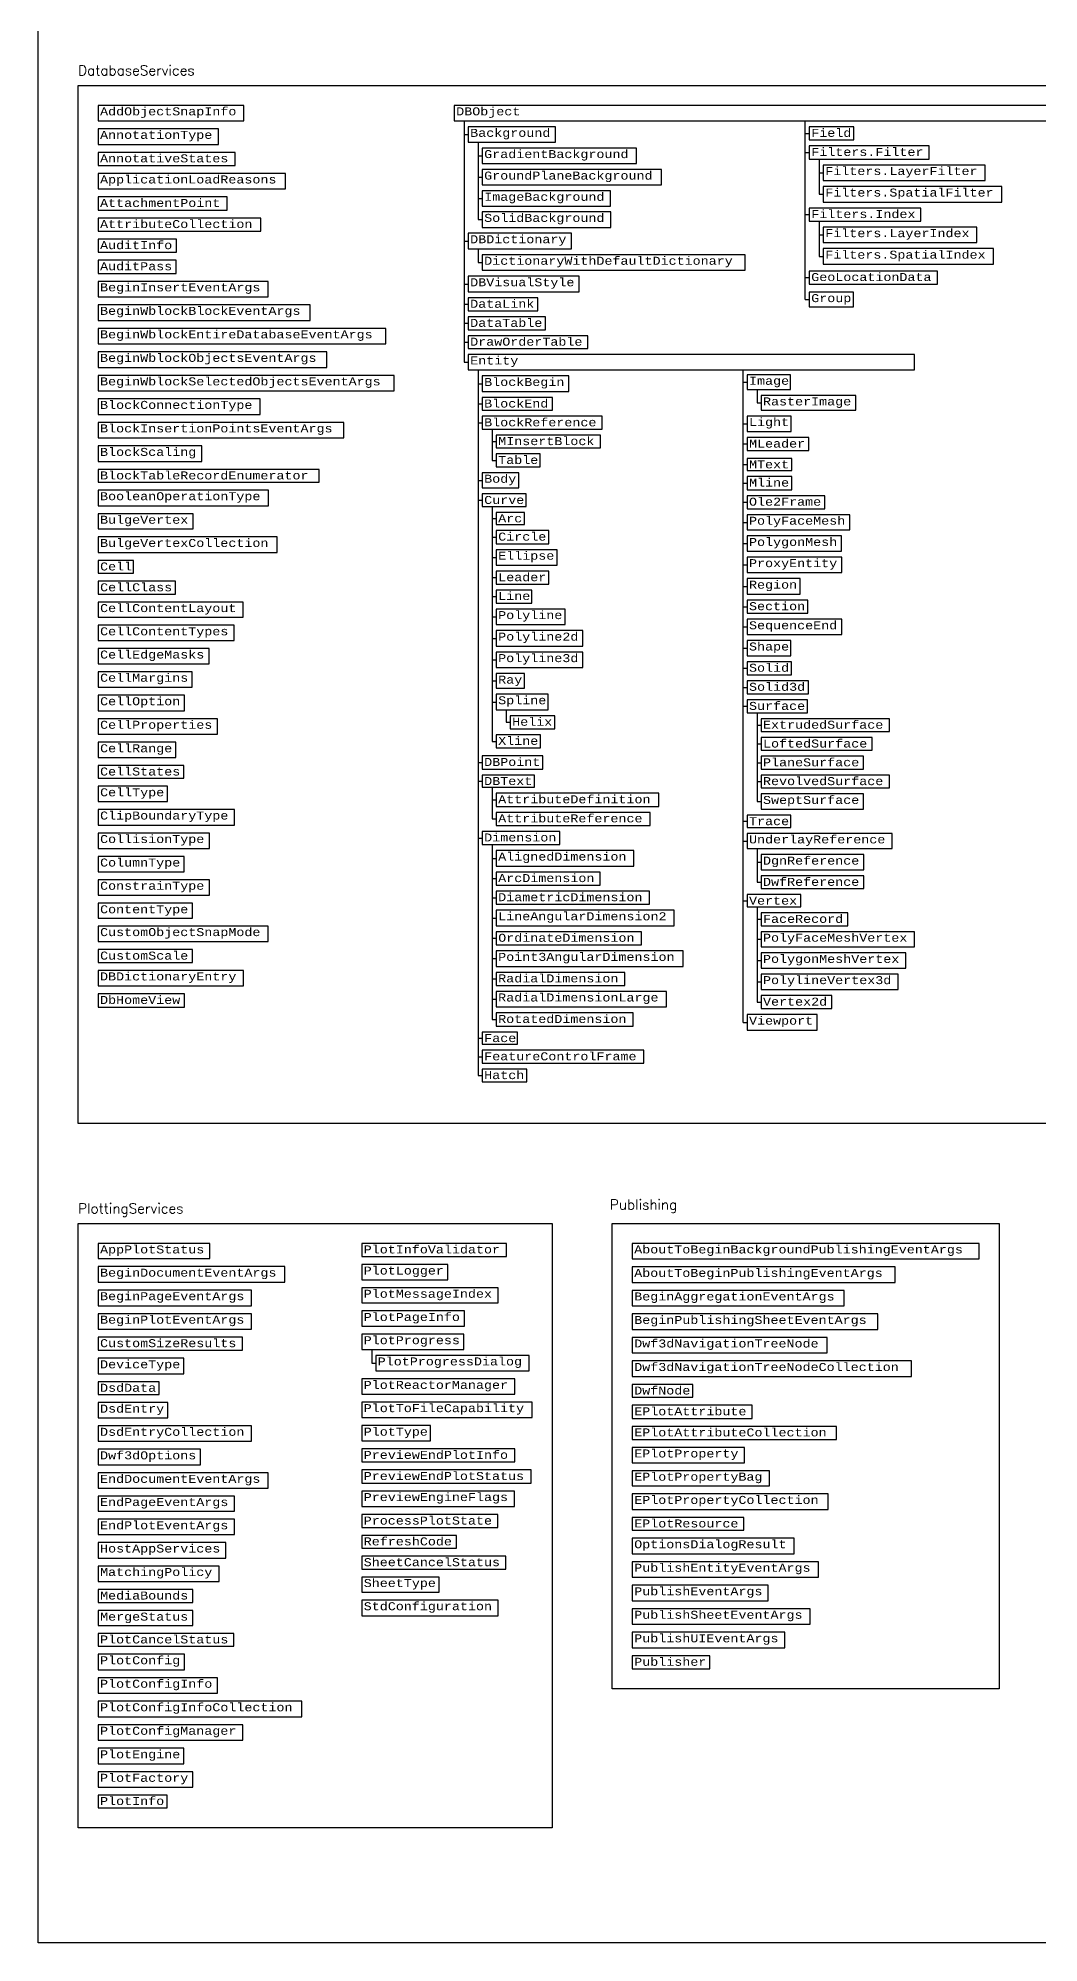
# Model space of a CAD drawing. Header units: inches. Extents: x 350 to 856, y -216 to 10.
# Drawn here: x 637.2 to 687.3, y -179.3 to -84.1 of the extents above; entities that cross this region are included whole.
import ezdxf

# ---------------------------------------------------------------- set-up
doc = ezdxf.new("R2010")
doc.units = ezdxf.units.IN
doc.header["$MEASUREMENT"] = 0
doc.layers.add('Managed', color=3, linetype='Continuous')
doc.layers.add('Raptor Managed', color=7, linetype='Continuous')
doc.styles.add('Categories', font='romanc.shx', dxfattribs={"height": 0.5})
doc.styles.add('PureManaged', font='COUR.TTF', dxfattribs={"height": 0.4})

msp = doc.modelspace()

# ---------------------------------------------------------------- linework, layer by layer
for p, q in [((658.534, -88.189), (658.534, -100.257)), ((675.587, -97.123), (675.587, -88.189)), ((658.534, -88.869), (658.734, -88.869)), ((659.234, -89.25), (659.234, -93.128)), ((675.587, -88.816), (675.787, -88.816)), ((659.234, -89.937), (659.434, -89.937)), ((675.587, -89.771), (675.787, -89.771)), ((676.287, -90.098), (676.287, -91.861)), ((659.234, -91.006), (659.434, -91.006)), ((676.287, -90.786), (676.487, -90.786)), ((659.234, -92.067), (659.434, -92.067)), ((676.287, -91.861), (676.487, -91.861)), ((659.234, -93.128), (659.434, -93.128)), ((675.587, -92.876), (675.787, -92.876)), ((676.287, -93.204), (676.287, -94.967)), ((658.534, -94.196), (658.734, -94.196)), ((676.287, -93.891), (676.487, -93.891)), ((659.234, -94.584), (659.234, -95.271)), ((676.287, -94.967), (676.487, -94.967)), ((659.234, -95.271), (659.434, -95.271)), ((675.587, -96.025), (675.787, -96.025)), ((658.534, -96.347), (658.734, -96.347)), ((675.587, -97.123), (675.787, -97.123)), ((658.534, -97.362), (658.734, -97.362)), ((658.534, -98.309), (658.734, -98.309)), ((658.534, -99.25), (658.734, -99.25)), ((658.534, -100.257), (658.734, -100.257)), ((659.234, -100.645), (659.234, -135.92)), ((672.476, -133.264), (672.476, -100.645)), ((659.234, -101.333), (659.434, -101.333)), ((672.476, -101.251), (672.676, -101.251)), ((673.176, -101.617), (673.176, -102.283)), ((659.234, -102.341), (659.434, -102.341)), ((673.176, -102.283), (673.376, -102.283)), ((659.234, -103.281), (659.434, -103.281)), ((659.934, -103.601), (659.934, -105.162)), ((672.476, -103.336), (672.676, -103.336)), ((659.934, -104.221), (660.134, -104.221)), ((672.476, -104.344), (672.676, -104.344)), ((659.934, -105.162), (660.134, -105.162)), ((672.476, -105.37), (672.676, -105.37)), ((659.234, -106.162), (659.434, -106.162)), ((672.476, -106.303), (672.676, -106.303)), ((659.234, -107.153), (659.434, -107.153)), ((659.934, -107.463), (659.934, -119.215)), ((672.476, -107.256), (672.676, -107.256)), ((659.934, -108.069), (660.134, -108.069)), ((672.476, -108.262), (672.676, -108.262)), ((659.934, -109.002), (660.134, -109.002)), ((672.476, -109.323), (672.676, -109.323)), ((659.934, -110.017), (660.134, -110.017)), ((672.476, -110.391), (672.676, -110.391)), ((659.934, -111.025), (660.134, -111.025)), ((659.934, -111.972), (660.134, -111.972)), ((672.476, -111.466), (672.676, -111.466)), ((659.934, -112.988), (660.134, -112.988)), ((672.476, -112.481), (672.676, -112.481)), ((659.934, -114.063), (660.134, -114.063)), ((672.476, -113.489), (672.676, -113.489)), ((659.934, -115.138), (660.134, -115.138)), ((672.476, -114.55), (672.676, -114.55)), ((672.476, -115.558), (672.676, -115.558)), ((659.934, -116.192), (660.134, -116.192)), ((672.476, -116.513), (672.676, -116.513)), ((659.934, -117.246), (660.134, -117.246)), ((660.634, -117.633), (660.634, -118.261)), ((672.476, -117.46), (672.676, -117.46)), ((673.176, -117.78), (673.176, -122.222)), ((660.634, -118.261), (660.834, -118.261)), ((673.176, -118.401), (673.376, -118.401)), ((659.934, -119.215), (660.134, -119.215)), ((673.176, -119.341), (673.376, -119.341)), ((659.234, -120.27), (659.434, -120.27)), ((673.176, -120.281), (673.376, -120.281)), ((659.234, -121.203), (659.434, -121.203)), ((659.934, -121.509), (659.934, -123.091)), ((673.176, -121.222), (673.376, -121.222)), ((659.934, -122.136), (660.134, -122.136)), ((673.176, -122.222), (673.376, -122.222)), ((659.934, -123.091), (660.134, -123.091)), ((672.476, -123.208), (672.676, -123.208)), ((659.234, -124.045), (659.434, -124.045)), ((659.934, -124.373), (659.934, -133.121)), ((672.476, -124.195), (672.676, -124.195)), ((673.176, -124.575), (673.176, -126.256)), ((659.934, -125.061), (660.134, -125.061)), ((673.176, -125.256), (673.376, -125.256)), ((659.934, -126.076), (660.134, -126.076)), ((673.176, -126.256), (673.376, -126.256)), ((659.934, -127.03), (660.134, -127.03)), ((672.476, -127.182), (672.676, -127.182)), ((673.176, -127.488), (673.176, -132.251)), ((659.934, -128.045), (660.134, -128.045)), ((673.176, -128.108), (673.376, -128.108)), ((659.934, -129.06), (660.134, -129.06)), ((673.176, -129.109), (673.376, -129.109)), ((659.934, -130.075), (660.134, -130.075)), ((673.176, -130.17), (673.376, -130.17)), ((659.934, -131.09), (660.134, -131.09)), ((673.176, -131.238), (673.376, -131.238)), ((659.934, -132.105), (660.134, -132.105)), ((673.176, -132.251), (673.376, -132.251)), ((659.934, -133.121), (660.134, -133.121)), ((672.476, -133.264), (672.676, -133.264)), ((659.234, -134.054), (659.434, -134.054)), ((659.234, -134.979), (659.434, -134.979)), ((659.234, -135.92), (659.434, -135.92)), ((653.911, -149.614), (653.911, -150.302)), ((653.911, -150.302), (654.111, -150.302))]:
    msp.add_line(p, q)
for points in [[(639.228, -86.413), (828.151, -86.413), (828.151, -138.315), (639.228, -138.315)], [(640.228, -87.413), (640.228, -88.189), (647.516, -88.189), (647.516, -87.413)], [(658.034, -87.413), (658.034, -88.189), (699.102, -88.189), (699.102, -87.413)], [(658.734, -88.489), (658.734, -89.25), (663.094, -89.25), (663.094, -88.489)], [(675.787, -88.489), (675.787, -89.143), (678.022, -89.143), (678.022, -88.489)], [(640.228, -88.589), (640.228, -89.364), (646.251, -89.364), (646.251, -88.589)], [(675.787, -89.443), (675.787, -90.098), (681.776, -90.098), (681.776, -89.443)], [(640.228, -89.764), (640.228, -90.419), (647.075, -90.419), (647.075, -89.764)], [(659.434, -89.55), (659.434, -90.325), (667.142, -90.325), (667.142, -89.55)], [(676.487, -90.398), (676.487, -91.174), (684.577, -91.174), (684.577, -90.398)], [(640.228, -90.819), (640.228, -91.594), (649.596, -91.594), (649.596, -90.819)], [(659.434, -90.625), (659.434, -91.386), (668.402, -91.386), (668.402, -90.625)], [(640.228, -91.994), (640.228, -92.649), (646.675, -92.649), (646.675, -91.994)], [(659.434, -91.686), (659.434, -92.447), (665.847, -92.447), (665.847, -91.686)], [(676.487, -91.474), (676.487, -92.249), (685.417, -92.249), (685.417, -91.474)], [(640.228, -93.049), (640.228, -93.704), (648.366, -93.704), (648.366, -93.049)], [(659.434, -92.74), (659.434, -93.515), (665.862, -93.515), (665.862, -92.74)], [(675.787, -92.549), (675.787, -93.204), (681.361, -93.204), (681.361, -92.549)], [(640.228, -94.104), (640.228, -94.758), (644.155, -94.758), (644.155, -94.104)], [(658.734, -93.808), (658.734, -94.584), (663.904, -94.584), (663.904, -93.808)], [(676.487, -93.504), (676.487, -94.279), (684.162, -94.279), (684.162, -93.504)], [(640.228, -95.158), (640.228, -95.813), (644.133, -95.813), (644.133, -95.158)], [(659.434, -94.884), (659.434, -95.659), (672.587, -95.659), (672.587, -94.884)], [(676.487, -94.579), (676.487, -95.354), (685.002, -95.354), (685.002, -94.579)], [(658.734, -95.959), (658.734, -96.734), (664.288, -96.734), (664.288, -95.959)], [(675.787, -95.698), (675.787, -96.352), (682.205, -96.352), (682.205, -95.698)], [(640.228, -96.213), (640.228, -96.988), (648.731, -96.988), (648.731, -96.213)], [(658.734, -97.034), (658.734, -97.689), (662.221, -97.689), (662.221, -97.034)], [(675.787, -96.752), (675.787, -97.494), (678.004, -97.494), (678.004, -96.752)], [(640.228, -97.388), (640.228, -98.164), (650.832, -98.164), (650.832, -97.388)], [(658.734, -97.989), (658.734, -98.629), (662.607, -98.629), (662.607, -97.989)], [(640.228, -98.564), (640.228, -99.339), (654.614, -99.339), (654.614, -98.564)], [(658.734, -98.929), (658.734, -99.57), (664.708, -99.57), (664.708, -98.929)], [(640.228, -99.739), (640.228, -100.515), (651.673, -100.515), (651.673, -99.739)], [(658.734, -99.87), (658.734, -100.645), (681.044, -100.645), (681.044, -99.87)], [(640.228, -100.915), (640.228, -101.69), (655.034, -101.69), (655.034, -100.915)], [(659.434, -100.945), (659.434, -101.721), (663.766, -101.721), (663.766, -100.945)], [(672.676, -100.885), (672.676, -101.617), (674.845, -101.617), (674.845, -100.885)], [(640.228, -102.09), (640.228, -102.865), (648.328, -102.865), (648.328, -102.09)], [(659.434, -102.021), (659.434, -102.661), (662.954, -102.661), (662.954, -102.021)], [(673.376, -101.917), (673.376, -102.649), (678.114, -102.649), (678.114, -101.917)], [(640.228, -103.265), (640.228, -104.041), (652.513, -104.041), (652.513, -103.265)], [(659.434, -102.961), (659.434, -103.601), (665.433, -103.601), (665.433, -102.961)], [(672.676, -102.949), (672.676, -103.724), (674.883, -103.724), (674.883, -102.949)], [(640.228, -104.441), (640.228, -105.216), (645.414, -105.216), (645.414, -104.441)], [(660.134, -103.901), (660.134, -104.542), (665.348, -104.542), (665.348, -103.901)], [(672.676, -104.024), (672.676, -104.664), (675.77, -104.664), (675.77, -104.024)], [(640.228, -105.616), (640.228, -106.256), (651.284, -106.256), (651.284, -105.616)], [(660.134, -104.842), (660.134, -105.482), (662.332, -105.482), (662.332, -104.842)], [(672.676, -105.064), (672.676, -105.676), (674.919, -105.676), (674.919, -105.064)], [(640.228, -106.656), (640.228, -107.432), (648.748, -107.432), (648.748, -106.656)], [(659.434, -105.782), (659.434, -106.543), (661.267, -106.543), (661.267, -105.782)], [(672.676, -105.976), (672.676, -106.63), (674.915, -106.63), (674.915, -105.976)], [(659.434, -106.843), (659.434, -107.463), (661.637, -107.463), (661.637, -106.843)], [(672.676, -106.93), (672.676, -107.581), (676.568, -107.581), (676.568, -106.93)], [(640.228, -107.832), (640.228, -108.593), (644.987, -108.593), (644.987, -107.832)], [(660.134, -107.763), (660.134, -108.375), (661.544, -108.375), (661.544, -107.763)], [(672.676, -107.881), (672.676, -108.642), (677.824, -108.642), (677.824, -107.881)], [(640.228, -108.993), (640.228, -109.768), (649.182, -109.768), (649.182, -108.993)], [(660.134, -108.675), (660.134, -109.329), (662.758, -109.329), (662.758, -108.675)], [(672.676, -108.942), (672.676, -109.703), (677.404, -109.703), (677.404, -108.942)], [(640.228, -110.168), (640.228, -110.809), (642.003, -110.809), (642.003, -110.168)], [(660.134, -109.629), (660.134, -110.405), (663.191, -110.405), (663.191, -109.629)], [(672.676, -110.003), (672.676, -110.778), (677.419, -110.778), (677.419, -110.003)], [(640.228, -111.209), (640.228, -111.849), (644.096, -111.849), (644.096, -111.209)], [(660.134, -110.705), (660.134, -111.345), (662.772, -111.345), (662.772, -110.705)], [(672.676, -111.078), (672.676, -111.854), (675.327, -111.854), (675.327, -111.078)], [(640.228, -112.249), (640.228, -113.01), (647.478, -113.01), (647.478, -112.249)], [(660.134, -111.645), (660.134, -112.3), (661.917, -112.3), (661.917, -111.645)], [(672.676, -112.154), (672.676, -112.809), (675.714, -112.809), (675.714, -112.154)], [(660.134, -112.6), (660.134, -113.375), (663.58, -113.375), (663.58, -112.6)], [(672.676, -113.109), (672.676, -113.87), (677.423, -113.87), (677.423, -113.109)], [(640.228, -113.41), (640.228, -114.171), (647.037, -114.171), (647.037, -113.41)], [(660.134, -113.675), (660.134, -114.451), (664.463, -114.451), (664.463, -113.675)], [(672.676, -114.17), (672.676, -114.931), (674.86, -114.931), (674.86, -114.17)], [(640.228, -114.571), (640.228, -115.332), (645.777, -115.332), (645.777, -114.571)], [(660.134, -114.751), (660.134, -115.526), (664.463, -115.526), (664.463, -114.751)], [(672.676, -115.231), (672.676, -115.885), (674.902, -115.885), (674.902, -115.231)], [(640.228, -115.732), (640.228, -116.507), (644.936, -116.507), (644.936, -115.732)], [(660.134, -115.826), (660.134, -116.558), (661.546, -116.558), (661.546, -115.826)], [(672.676, -116.185), (672.676, -116.84), (675.743, -116.84), (675.743, -116.185)], [(640.228, -116.907), (640.228, -117.683), (644.546, -117.683), (644.546, -116.907)], [(660.134, -116.858), (660.134, -117.633), (662.738, -117.633), (662.738, -116.858)], [(672.676, -117.14), (672.676, -117.78), (675.7, -117.78), (675.7, -117.14)], [(640.228, -118.083), (640.228, -118.858), (646.197, -118.858), (646.197, -118.083)], [(660.834, -117.933), (660.834, -118.588), (663.064, -118.588), (663.064, -117.933)], [(673.376, -118.08), (673.376, -118.721), (679.795, -118.721), (679.795, -118.08)], [(660.134, -118.888), (660.134, -119.543), (662.353, -119.543), (662.353, -118.888)], [(673.376, -119.021), (673.376, -119.661), (678.941, -119.661), (678.941, -119.021)], [(640.228, -119.258), (640.228, -120.019), (644.113, -120.019), (644.113, -119.258)], [(659.434, -119.943), (659.434, -120.597), (662.471, -120.597), (662.471, -119.943)], [(673.376, -119.961), (673.376, -120.601), (678.503, -120.601), (678.503, -119.961)], [(640.228, -120.419), (640.228, -121.059), (644.516, -121.059), (644.516, -120.419)], [(659.434, -120.897), (659.434, -121.509), (662.051, -121.509), (662.051, -120.897)], [(673.376, -120.901), (673.376, -121.542), (679.795, -121.542), (679.795, -120.901)], [(640.228, -121.459), (640.228, -122.221), (643.692, -122.221), (643.692, -121.459)], [(660.134, -121.809), (660.134, -122.463), (668.271, -122.463), (668.271, -121.809)], [(673.376, -121.842), (673.376, -122.603), (678.501, -122.603), (678.501, -121.842)], [(640.228, -122.621), (640.228, -123.396), (647.054, -123.396), (647.054, -122.621)], [(660.134, -122.763), (660.134, -123.418), (667.837, -123.418), (667.837, -122.763)], [(640.228, -123.796), (640.228, -124.571), (645.793, -124.571), (645.793, -123.796)], [(659.434, -123.718), (659.434, -124.373), (663.321, -124.373), (663.321, -123.718)], [(672.676, -122.903), (672.676, -123.514), (674.874, -123.514), (674.874, -122.903)], [(660.134, -124.673), (660.134, -125.448), (667.011, -125.448), (667.011, -124.673)], [(672.676, -123.814), (672.676, -124.575), (679.937, -124.575), (679.937, -123.814)], [(640.228, -124.971), (640.228, -125.732), (644.533, -125.732), (644.533, -124.971)], [(673.376, -124.875), (673.376, -125.636), (678.51, -125.636), (678.51, -124.875)], [(640.228, -126.132), (640.228, -126.908), (645.793, -126.908), (645.793, -126.132)], [(660.134, -125.748), (660.134, -126.403), (665.33, -126.403), (665.33, -125.748)], [(673.376, -125.936), (673.376, -126.576), (678.51, -126.576), (678.51, -125.936)], [(640.228, -127.308), (640.228, -128.049), (644.953, -128.049), (644.953, -127.308)], [(660.134, -126.703), (660.134, -127.358), (667.803, -127.358), (667.803, -126.703)], [(672.676, -126.876), (672.676, -127.488), (675.358, -127.488), (675.358, -126.876)], [(640.228, -128.449), (640.228, -129.224), (648.734, -129.224), (648.734, -128.449)], [(660.134, -127.658), (660.134, -128.433), (669.03, -128.433), (669.03, -127.658)], [(673.376, -127.788), (673.376, -128.428), (677.712, -128.428), (677.712, -127.788)], [(660.134, -128.733), (660.134, -129.388), (667.401, -129.388), (667.401, -128.733)], [(673.376, -128.728), (673.376, -129.489), (681.044, -129.489), (681.044, -128.728)], [(640.228, -129.624), (640.228, -130.265), (644.953, -130.265), (644.953, -129.624)], [(660.134, -129.688), (660.134, -130.463), (669.476, -130.463), (669.476, -129.688)], [(673.376, -129.789), (673.376, -130.55), (680.624, -130.55), (680.624, -129.789)], [(640.228, -130.665), (640.228, -131.44), (647.499, -131.44), (647.499, -130.665)], [(660.134, -130.763), (660.134, -131.418), (666.566, -131.418), (666.566, -130.763)], [(673.376, -130.85), (673.376, -131.625), (680.226, -131.625), (680.226, -130.85)], [(640.228, -131.84), (640.228, -132.495), (644.557, -132.495), (644.557, -131.84)], [(660.134, -131.718), (660.134, -132.493), (668.653, -132.493), (668.653, -131.718)], [(673.376, -131.925), (673.376, -132.576), (676.92, -132.576), (676.92, -131.925)], [(660.134, -132.793), (660.134, -133.448), (666.986, -133.448), (666.986, -132.793)], [(672.676, -132.876), (672.676, -133.651), (676.182, -133.651), (676.182, -132.876)], [(659.434, -133.748), (659.434, -134.359), (661.206, -134.359), (661.206, -133.748)], [(659.434, -134.659), (659.434, -135.299), (667.509, -135.299), (667.509, -134.659)], [(659.434, -135.599), (659.434, -136.24), (661.665, -136.24), (661.665, -135.599)], [(639.228, -143.315), (662.935, -143.315), (662.935, -173.533), (639.228, -173.533)], [(665.935, -143.315), (685.286, -143.315), (685.286, -166.587), (665.935, -166.587)], [(640.228, -144.315), (640.228, -145.076), (645.814, -145.076), (645.814, -144.315)], [(653.411, -144.315), (653.411, -144.97), (660.653, -144.97), (660.653, -144.315)], [(666.935, -144.315), (666.935, -145.091), (684.286, -145.091), (684.286, -144.315)], [(640.228, -145.476), (640.228, -146.252), (649.572, -146.252), (649.572, -145.476)], [(653.411, -145.37), (653.411, -146.131), (657.712, -146.131), (657.712, -145.37)], [(666.935, -145.491), (666.935, -146.266), (680.084, -146.266), (680.084, -145.491)], [(640.228, -146.652), (640.228, -147.427), (647.891, -147.427), (647.891, -146.652)], [(653.411, -146.531), (653.411, -147.292), (660.239, -147.292), (660.239, -146.531)], [(666.935, -146.666), (666.935, -147.441), (677.539, -147.441), (677.539, -146.666)], [(640.228, -147.827), (640.228, -148.602), (647.891, -148.602), (647.891, -147.827)], [(653.411, -147.692), (653.411, -148.453), (658.542, -148.453), (658.542, -147.692)], [(666.935, -147.841), (666.935, -148.617), (679.22, -148.617), (679.22, -147.841)], [(640.228, -149.002), (640.228, -149.657), (647.457, -149.657), (647.457, -149.002)], [(653.411, -148.853), (653.411, -149.614), (658.521, -149.614), (658.521, -148.853)], [(666.935, -149.017), (666.935, -149.792), (676.691, -149.792), (676.691, -149.017)], [(640.228, -150.057), (640.228, -150.832), (644.522, -150.832), (644.522, -150.057)], [(654.111, -149.914), (654.111, -150.689), (661.786, -150.689), (661.786, -149.914)], [(666.935, -150.192), (666.935, -150.968), (680.906, -150.968), (680.906, -150.192)], [(640.228, -151.232), (640.228, -151.873), (643.275, -151.873), (643.275, -151.232)], [(653.411, -151.089), (653.411, -151.85), (661.074, -151.85), (661.074, -151.089)], [(666.935, -151.368), (666.935, -152.008), (669.968, -152.008), (669.968, -151.368)], [(640.228, -152.273), (640.228, -153.034), (643.718, -153.034), (643.718, -152.273)], [(653.411, -152.25), (653.411, -153.026), (661.935, -153.026), (661.935, -152.25)], [(666.935, -152.408), (666.935, -153.063), (672.933, -153.063), (672.933, -152.408)], [(640.228, -153.434), (640.228, -154.209), (647.897, -154.209), (647.897, -153.434)], [(653.411, -153.426), (653.411, -154.187), (656.857, -154.187), (656.857, -153.426)], [(666.935, -153.463), (666.935, -154.117), (677.149, -154.117), (677.149, -153.463)], [(640.228, -154.609), (640.228, -155.385), (645.346, -155.385), (645.346, -154.609)], [(653.411, -154.587), (653.411, -155.242), (661.063, -155.242), (661.063, -154.587)], [(666.935, -154.517), (666.935, -155.278), (672.549, -155.278), (672.549, -154.517)], [(640.228, -155.785), (640.228, -156.546), (648.731, -156.546), (648.731, -155.785)], [(653.411, -155.642), (653.411, -156.296), (661.883, -156.296), (661.883, -155.642)], [(666.935, -155.678), (666.935, -156.439), (673.801, -156.439), (673.801, -155.678)], [(640.228, -156.946), (640.228, -157.707), (647.05, -157.707), (647.05, -156.946)], [(653.411, -156.696), (653.411, -157.472), (661.042, -157.472), (661.042, -156.696)], [(666.935, -156.839), (666.935, -157.615), (676.729, -157.615), (676.729, -156.839)], [(653.411, -157.872), (653.411, -158.512), (660.219, -158.512), (660.219, -157.872)], [(666.935, -158.015), (666.935, -158.655), (672.513, -158.655), (672.513, -158.015)], [(640.228, -158.107), (640.228, -158.868), (647.05, -158.868), (647.05, -158.107)], [(653.411, -158.912), (653.411, -159.552), (658.149, -159.552), (658.149, -158.912)], [(640.228, -159.268), (640.228, -160.043), (646.624, -160.043), (646.624, -159.268)], [(653.411, -159.952), (653.411, -160.593), (660.62, -160.593), (660.62, -159.952)], [(666.935, -159.055), (666.935, -159.83), (675.033, -159.83), (675.033, -159.055)], [(640.228, -160.443), (640.228, -161.218), (646.285, -161.218), (646.285, -160.443)], [(666.935, -160.23), (666.935, -161.006), (676.247, -161.006), (676.247, -160.23)], [(640.228, -161.618), (640.228, -162.273), (644.971, -162.273), (644.971, -161.618)], [(653.411, -160.993), (653.411, -161.754), (657.275, -161.754), (657.275, -160.993)], [(666.935, -161.406), (666.935, -162.181), (673.726, -162.181), (673.726, -161.406)], [(640.228, -162.673), (640.228, -163.414), (644.971, -163.414), (644.971, -162.673)], [(653.411, -162.154), (653.411, -162.929), (660.23, -162.929), (660.23, -162.154)], [(666.935, -162.581), (666.935, -163.357), (675.827, -163.357), (675.827, -162.581)], [(666.935, -163.757), (666.935, -164.532), (674.566, -164.532), (674.566, -163.757)], [(640.228, -163.814), (640.228, -164.455), (647.019, -164.455), (647.019, -163.814)], [(640.228, -164.855), (640.228, -165.63), (644.542, -165.63), (644.542, -164.855)], [(666.935, -164.932), (666.935, -165.587), (670.816, -165.587), (670.816, -164.932)], [(640.228, -166.03), (640.228, -166.805), (646.2, -166.805), (646.2, -166.03)], [(640.228, -167.205), (640.228, -167.981), (650.411, -167.981), (650.411, -167.205)], [(640.228, -168.381), (640.228, -169.156), (647.471, -169.156), (647.471, -168.381)], [(640.228, -169.556), (640.228, -170.332), (644.515, -170.332), (644.515, -169.556)], [(640.228, -170.732), (640.228, -171.493), (644.971, -171.493), (644.971, -170.732)], [(640.228, -171.893), (640.228, -172.533), (643.679, -172.533), (643.679, -171.893)]]:
    msp.add_lwpolyline(points, close=True)
at = {"layer": 'Raptor Managed'}
msp.add_lwpolyline([(637.228, 0.1), (855.536, 0.1), (855.536, -179.287), (637.228, -179.287)], close=True, dxfattribs=at)

# ---------------------------------------------------------------- texts
at = {"color": 1, "char_height": 0.5, "attachment_point": 1, "style": 'Categories'}
for s, insert, width in [('DatabaseServices', (639.228, -85.413), 8.35184), ('PlottingServices', (639.228, -142.315), 12.40327), ('Publishing', (665.82, -142.121), 2.30369)]:
    msp.add_mtext(s, dxfattribs=dict(at, insert=insert, width=width))
at = {"color": 3, "insert": (640.328, -131.94), "char_height": 0.4, "attachment_point": 1}
msp.add_mtext('{\\Fcourier new;DbHomeView}', dxfattribs=at)
at = {"layer": 'Managed', "char_height": 0.4, "attachment_point": 1, "style": 'PureManaged'}
for s, insert in [('{\\Fcourier new;AddObjectSnapInfo}', (640.328, -87.513)), ('{\\Fcourier new;DBObject}', (658.134, -87.513)), ('{\\Fcourier new;Background}', (658.834, -88.589)), ('{\\Fcourier new;Field}', (675.887, -88.589)), ('{\\Fcourier new;AnnotationType}', (640.328, -88.689)), ('{\\Fcourier new;Filters.Filter}', (675.887, -89.543)), ('{\\Fcourier new;AnnotativeStates}', (640.328, -89.864)), ('{\\Fcourier new;GradientBackground}', (659.534, -89.65)), ('{\\Fcourier new;Filters.LayerFilter}', (676.587, -90.498)), ('{\\Fcourier new;ApplicationLoadReasons}', (640.328, -90.919)), ('{\\Fcourier new;GroundPlaneBackground}', (659.534, -90.725)), ('{\\Fcourier new;AttachmentPoint}', (640.328, -92.094)), ('{\\Fcourier new;ImageBackground}', (659.534, -91.786)), ('{\\Fcourier new;Filters.SpatialFilter}', (676.587, -91.574)), ('{\\Fcourier new;AttributeCollection}', (640.328, -93.149)), ('{\\Fcourier new;SolidBackground}', (659.534, -92.84)), ('{\\Fcourier new;Filters.Index}', (675.887, -92.649)), ('{\\Fcourier new;AuditInfo}', (640.328, -94.204)), ('{\\Fcourier new;DBDictionary}', (658.834, -93.908)), ('{\\Fcourier new;Filters.LayerIndex}', (676.587, -93.604)), ('{\\Fcourier new;AuditPass}', (640.328, -95.258)), ('{\\Fcourier new;DictionaryWithDefaultDictionary}', (659.534, -94.984)), ('{\\Fcourier new;Filters.SpatialIndex}', (676.587, -94.679)), ('{\\Fcourier new;DBVisualStyle}', (658.834, -96.059)), ('{\\Fcourier new;BeginInsertEventArgs}', (640.328, -96.313)), ('{\\Fcourier new;DataLink}', (658.834, -97.134)), ('{\\Fcourier new;Group}', (675.887, -96.852)), ('{\\Fcourier new;BeginWblockBlockEventArgs}', (640.328, -97.488)), ('{\\Fcourier new;DataTable}', (658.834, -98.089)), ('{\\Fcourier new;BeginWblockEntireDatabaseEventArgs}', (640.328, -98.664)), ('{\\Fcourier new;DrawOrderTable}', (658.834, -99.029)), ('{\\Fcourier new;BeginWblockObjectsEventArgs}', (640.328, -99.839)), ('{\\Fcourier new;Entity}', (658.834, -99.97)), ('{\\Fcourier new;BeginWblockSelectedObjectsEventArgs}', (640.328, -101.015)), ('{\\Fcourier new;BlockBegin}', (659.534, -101.045)), ('{\\Fcourier new;Image}', (672.776, -100.985)), ('{\\Fcourier new;BlockConnectionType}', (640.328, -102.19)), ('{\\Fcourier new;BlockEnd}', (659.534, -102.121)), ('{\\Fcourier new;RasterImage}', (673.476, -102.017)), ('{\\Fcourier new;BlockInsertionPointsEventArgs}', (640.328, -103.365)), ('{\\Fcourier new;BlockReference}', (659.534, -103.061)), ('{\\Fcourier new;Light}', (672.776, -103.049)), ('{\\Fcourier new;BlockScaling}', (640.328, -104.541)), ('{\\Fcourier new;MInsertBlock}', (660.234, -104.001)), ('{\\Fcourier new;MLeader}', (672.776, -104.124)), ('{\\Fcourier new;BlockTableRecordEnumerator}', (640.328, -105.716)), ('{\\Fcourier new;Table}', (660.234, -104.942)), ('{\\Fcourier new;MText}', (672.776, -105.164)), ('{\\Fcourier new;Body}', (659.534, -105.882)), ('{\\Fcourier new;Mline}', (672.776, -106.076)), ('{\\Fcourier new;BooleanOperationType}', (640.328, -106.756)), ('{\\Fcourier new;Curve}', (659.534, -106.943)), ('{\\Fcourier new;Ole2Frame}', (672.776, -107.03)), ('{\\Fcourier new;BulgeVertex}', (640.328, -107.932)), ('{\\Fcourier new;Arc}', (660.234, -107.863)), ('{\\Fcourier new;PolyFaceMesh}', (672.776, -107.981)), ('{\\Fcourier new;BulgeVertexCollection}', (640.328, -109.093)), ('{\\Fcourier new;Circle}', (660.234, -108.775)), ('{\\Fcourier new;PolygonMesh}', (672.776, -109.042)), ('{\\Fcourier new;Cell}', (640.328, -110.268)), ('{\\Fcourier new;Ellipse}', (660.234, -109.729)), ('{\\Fcourier new;ProxyEntity}', (672.776, -110.103)), ('{\\Fcourier new;CellClass}', (640.328, -111.309)), ('{\\Fcourier new;Leader}', (660.234, -110.805)), ('{\\Fcourier new;Region}', (672.776, -111.178)), ('{\\Fcourier new;CellContentLayout}', (640.328, -112.349)), ('{\\Fcourier new;Line}', (660.234, -111.745)), ('{\\Fcourier new;Section}', (672.776, -112.254)), ('{\\Fcourier new;Polyline}', (660.234, -112.7)), ('{\\Fcourier new;SequenceEnd}', (672.776, -113.209)), ('{\\Fcourier new;CellContentTypes}', (640.328, -113.51)), ('{\\Fcourier new;Polyline2d}', (660.234, -113.775)), ('{\\Fcourier new;Shape}', (672.776, -114.27)), ('{\\Fcourier new;CellEdgeMasks}', (640.328, -114.671)), ('{\\Fcourier new;Polyline3d}', (660.234, -114.851)), ('{\\Fcourier new;CellMargins}', (640.328, -115.832)), ('{\\Fcourier new;Ray}', (660.234, -115.926)), ('{\\Fcourier new;Solid}', (672.776, -115.331)), ('{\\Fcourier new;CellOption}', (640.328, -117.007)), ('{\\Fcourier new;Spline}', (660.234, -116.958)), ('{\\Fcourier new;Solid3d}', (672.776, -116.285)), ('{\\Fcourier new;Helix}', (660.934, -118.033)), ('{\\Fcourier new;Surface}', (672.776, -117.24)), ('{\\Fcourier new;CellProperties}', (640.328, -118.183)), ('{\\Fcourier new;Xline}', (660.234, -118.988)), ('{\\Fcourier new;ExtrudedSurface}', (673.476, -118.18)), ('{\\Fcourier new;CellRange}', (640.328, -119.358)), ('{\\Fcourier new;LoftedSurface}', (673.476, -119.121)), ('{\\Fcourier new;CellStates}', (640.328, -120.519)), ('{\\Fcourier new;DBPoint}', (659.534, -120.043)), ('{\\Fcourier new;PlaneSurface}', (673.476, -120.061)), ('{\\Fcourier new;CellType}', (640.328, -121.559)), ('{\\Fcourier new;DBText}', (659.534, -120.997)), ('{\\Fcourier new;AttributeDefinition}', (660.234, -121.909)), ('{\\Fcourier new;SweptSurface}', (673.476, -121.942)), ('{\\Fcourier new;RevolvedSurface}', (673.476, -121.001)), ('{\\Fcourier new;ClipBoundaryType}', (640.328, -122.721)), ('{\\Fcourier new;AttributeReference}', (660.234, -122.863)), ('{\\Fcourier new;Dimension}', (659.534, -123.818)), ('{\\Fcourier new;Trace}', (672.776, -123.003)), ('{\\Fcourier new;CollisionType}', (640.328, -123.896)), ('{\\Fcourier new;AlignedDimension}', (660.234, -124.773)), ('{\\Fcourier new;UnderlayReference}', (672.776, -123.914)), ('{\\Fcourier new;ColumnType}', (640.328, -125.071)), ('{\\Fcourier new;DgnReference}', (673.476, -124.975)), ('{\\Fcourier new;ConstrainType}', (640.328, -126.232)), ('{\\Fcourier new;ArcDimension}', (660.234, -125.848)), ('{\\Fcourier new;DwfReference}', (673.476, -126.036)), ('{\\Fcourier new;ContentType}', (640.328, -127.408)), ('{\\Fcourier new;DiametricDimension}', (660.234, -126.803)), ('{\\Fcourier new;Vertex}', (672.776, -126.976)), ('{\\Fcourier new;CustomObjectSnapMode}', (640.328, -128.549)), ('{\\Fcourier new;LineAngularDimension2}', (660.234, -127.758)), ('{\\Fcourier new;FaceRecord}', (673.476, -127.888)), ('{\\Fcourier new;OrdinateDimension}', (660.234, -128.833)), ('{\\Fcourier new;PolyFaceMeshVertex}', (673.476, -128.828)), ('{\\Fcourier new;CustomScale}', (640.328, -129.724)), ('{\\Fcourier new;Point3AngularDimension}', (660.234, -129.788)), ('{\\Fcourier new;PolygonMeshVertex}', (673.476, -129.889)), ('{\\Fcourier new;DBDictionaryEntry}', (640.328, -130.765)), ('{\\Fcourier new;RadialDimension}', (660.234, -130.863)), ('{\\Fcourier new;PolylineVertex3d}', (673.476, -130.95)), ('{\\Fcourier new;RadialDimensionLarge}', (660.234, -131.818)), ('{\\Fcourier new;Vertex2d}', (673.476, -132.025)), ('{\\Fcourier new;RotatedDimension}', (660.234, -132.893)), ('{\\Fcourier new;Viewport}', (672.776, -132.976)), ('{\\Fcourier new;Face}', (659.534, -133.848)), ('{\\Fcourier new;FeatureControlFrame}', (659.534, -134.759)), ('{\\Fcourier new;Hatch}', (659.534, -135.699)), ('{\\Fcourier new;AppPlotStatus}', (640.328, -144.415)), ('{\\Fcourier new;PlotInfoValidator}', (653.511, -144.415)), ('{\\Fcourier new;AboutToBeginBackgroundPublishingEventArgs}', (667.035, -144.415)), ('{\\Fcourier new;BeginDocumentEventArgs}', (640.328, -145.576)), ('{\\Fcourier new;PlotLogger}', (653.511, -145.47)), ('{\\Fcourier new;AboutToBeginPublishingEventArgs}', (667.035, -145.591)), ('{\\Fcourier new;PlotMessageIndex}', (653.511, -146.631)), ('{\\Fcourier new;BeginPageEventArgs}', (640.328, -146.752)), ('{\\Fcourier new;BeginAggregationEventArgs}', (667.035, -146.766)), ('{\\Fcourier new;BeginPlotEventArgs}', (640.328, -147.927)), ('{\\Fcourier new;PlotPageInfo}', (653.511, -147.792)), ('{\\Fcourier new;BeginPublishingSheetEventArgs}', (667.035, -147.941)), ('{\\Fcourier new;CustomSizeResults}', (640.328, -149.102)), ('{\\Fcourier new;PlotProgress}', (653.511, -148.953)), ('{\\Fcourier new;Dwf3dNavigationTreeNode}', (667.035, -149.117)), ('{\\Fcourier new;DeviceType}', (640.328, -150.157)), ('{\\Fcourier new;PlotProgressDialog}', (654.211, -150.014)), ('{\\Fcourier new;Dwf3dNavigationTreeNodeCollection}', (667.035, -150.292)), ('{\\Fcourier new;DsdData}', (640.328, -151.332)), ('{\\Fcourier new;PlotReactorManager}', (653.511, -151.189)), ('{\\Fcourier new;DsdEntry}', (640.328, -152.373)), ('{\\Fcourier new;PlotToFileCapability}', (653.511, -152.35)), ('{\\Fcourier new;DwfNode}', (667.035, -151.468)), ('{\\Fcourier new;EPlotAttribute}', (667.035, -152.508)), ('{\\Fcourier new;DsdEntryCollection}', (640.328, -153.534)), ('{\\Fcourier new;PlotType}', (653.511, -153.526)), ('{\\Fcourier new;EPlotAttributeCollection}', (667.035, -153.563)), ('{\\Fcourier new;Dwf3dOptions}', (640.328, -154.709)), ('{\\Fcourier new;PreviewEndPlotInfo}', (653.511, -154.687)), ('{\\Fcourier new;EPlotProperty}', (667.035, -154.617)), ('{\\Fcourier new;EndDocumentEventArgs}', (640.328, -155.885)), ('{\\Fcourier new;PreviewEndPlotStatus}', (653.511, -155.742)), ('{\\Fcourier new;EPlotPropertyBag}', (667.035, -155.778)), ('{\\Fcourier new;EndPageEventArgs}', (640.328, -157.046)), ('{\\Fcourier new;PreviewEngineFlags}', (653.511, -156.796)), ('{\\Fcourier new;EPlotPropertyCollection}', (667.035, -156.939)), ('{\\Fcourier new;ProcessPlotState}', (653.511, -157.972)), ('{\\Fcourier new;EPlotResource}', (667.035, -158.115)), ('{\\Fcourier new;EndPlotEventArgs}', (640.328, -158.207)), ('{\\Fcourier new;RefreshCode}', (653.511, -159.012)), ('{\\Fcourier new;HostAppServices}', (640.328, -159.368)), ('{\\Fcourier new;OptionsDialogResult}', (667.035, -159.155)), ('{\\Fcourier new;MatchingPolicy}', (640.328, -160.543)), ('{\\Fcourier new;SheetCancelStatus}', (653.511, -160.052)), ('{\\Fcourier new;PublishEntityEventArgs}', (667.035, -160.33)), ('{\\Fcourier new;MediaBounds}', (640.328, -161.718)), ('{\\Fcourier new;SheetType}', (653.511, -161.093)), ('{\\Fcourier new;PublishEventArgs}', (667.035, -161.506)), ('{\\Fcourier new;MergeStatus}', (640.328, -162.773)), ('{\\Fcourier new;StdConfiguration}', (653.511, -162.254)), ('{\\Fcourier new;PublishSheetEventArgs}', (667.035, -162.681)), ('{\\Fcourier new;PlotCancelStatus}', (640.328, -163.914)), ('{\\Fcourier new;PublishUIEventArgs}', (667.035, -163.857)), ('{\\Fcourier new;PlotConfig}', (640.328, -164.955)), ('{\\Fcourier new;Publisher}', (667.035, -165.032)), ('{\\Fcourier new;PlotConfigInfo}', (640.328, -166.13)), ('{\\Fcourier new;PlotConfigInfoCollection}', (640.328, -167.305)), ('{\\Fcourier new;PlotConfigManager}', (640.328, -168.481)), ('{\\Fcourier new;PlotEngine}', (640.328, -169.656)), ('{\\Fcourier new;PlotFactory}', (640.328, -170.832)), ('{\\Fcourier new;PlotInfo}', (640.328, -171.993))]:
    msp.add_mtext(s, dxfattribs=dict(at, insert=insert))
at = {"layer": 'Raptor Managed', "color": 3, "insert": (675.887, -95.798), "char_height": 0.4, "attachment_point": 1}
msp.add_mtext('{\\Fcourier new;GeoLocationData}', dxfattribs=at)

doc.saveas('drawing.dxf')
